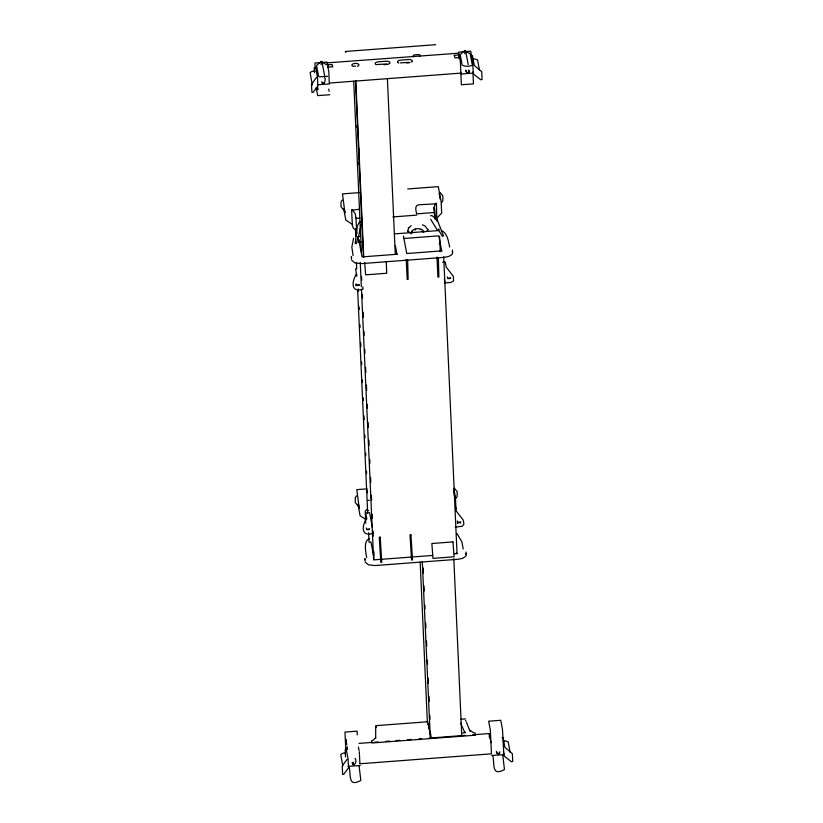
<?xml version="1.0" encoding="UTF-8"?>
<svg xmlns="http://www.w3.org/2000/svg" width="823" height="823" viewBox="0 0 823 823"><rect width="100%" height="100%" fill="white"/><g stroke="black" fill="none" stroke-linecap="round" stroke-linejoin="round"><path stroke-width="1.23" d="M375.669 738.56L375.71 725.68L428.011 721.73M458.678 53.197L327.112 62.857M359.867 763.775L491.434 753.827L490.971 742.603L489.294 733.55L472.69 734.805M356.76 125.775L356.904 127.544M358.416 162.645L358.561 164.415M471.198 56.406L471.27 55.727M332.718 66.972L332.091 64.492L327.698 64.739L328.223 67.527M359.414 284.521L357.11 285.344L355.999 283.791C354.785 287.906 357.501 283.894 359.24 285.632M369.589 528.675L367.284 529.498L366.173 527.934M411.058 233.228C411.737 227.652 421.849 227.179 424.102 231.88M415.09 230.162L415.564 229.144M452.485 250.069L452.496 253.628L451.786 254.688L448.792 256.447L444.41 257.342L361.441 263.617L354.867 262.887L351.688 260.161M450.644 277.618L448.35 278.452L447.239 276.888M460.818 521.772L458.524 522.595L457.413 521.041L457.516 523.315M466.055 552.007L466.065 555.566L465.355 556.626L462.351 558.395L457.969 559.28L375.01 565.555L368.437 564.825L365.258 562.099M466.713 71.93L465.808 70.089C465.067 73.113 469.902 73.823 469.141 70.521M497.318 753.189L496.413 751.348C495.672 754.362 500.507 755.072 499.746 751.769M353.571 238.207L351.843 247.106L353.098 255.634M322.698 82.475C323.367 86.436 326.721 79.245 324.447 77.125M360.968 224.823L358.293 238.248M358.046 236.273L356.462 243.546L355.186 243.526L357.223 226.407L359.507 221.891L360.783 221.901M436.807 221.14L436.447 203.446L435.861 203.178L433.772 207.725M439.245 243.927L439.41 243.382M366.76 518.017C361.451 526.123 361.184 537.326 373.158 533.294L373.056 531.02M375.761 727.655L376.471 727.1M460.88 72.29L460.859 73.113L329.282 83.061L328.819 71.848L327.143 62.785M408.537 228.125L407.724 231.592L407.704 231.026L411.047 233.197M352.069 210.174L359.569 209.258M435.779 44.679L345.331 51.468L345.783 52.518M342.275 200.051L341.01 201.944L340.959 206.727L343.788 210.246M441.56 202.633L442.815 200.73L442.877 195.946L440.038 192.438M356.585 495.796L355.32 497.689L355.269 502.472L358.098 505.991M455.87 498.368L457.125 496.475L457.187 491.691L454.347 488.183M316.464 77.372L311.444 84.553L311.999 92.485L313.028 92.423L317.863 85.973L317.472 77.197L315.621 67.393L314.149 67.712L314.571 72.609M347.1 759.32L342.255 765.946L342.635 774.453L343.664 774.381L348.51 767.921L348.108 759.145L346.257 749.341M355.052 758.384C358.056 761.645 352.398 768.415 353.242 762.335M375.617 737.429L373.56 740.021L371.636 740.751L371.903 743.004L475.375 735.186L475.108 732.933L473.482 732.717L470.005 730.289M460.314 54.534L464.604 50.779L470.18 53.783L472.052 63.69L472.906 64.348C471.908 66.838 464.944 66.745 462.207 65.243L460.355 55.45M436.787 218.177L441.663 213.095L441.149 201.738L438.299 186.646L407.735 188.961M433.896 208.373L434.904 218.949M426.602 231.551L427.991 229.494L428.022 230.059L425.141 226.058L422.394 224.802M457.66 522.924L459.409 522.44L460.736 523.068M411.202 225.646L408.517 228.197L408.475 227.632M447.712 278.606L450.284 278.565M366.647 529.652L369.218 529.611M470.972 55.789L472.412 55.542L474.285 65.439L481.712 71.683L482.072 79.502L480.745 79.749L473.637 74.193L473.174 71.745M345.228 749.424L345.485 756.985M369.362 538.828C363.128 540.567 365.906 552.984 366.667 557.572M430.604 215.76L431.838 215.554L437.095 219.515L443.566 235.995L442.332 236.201L438.134 229.36L439.369 229.154M420.399 229.566L421.51 229.452M462.824 733.159L464.985 731.894L465.036 733.026L460.561 723.036M319.766 62.641L314.931 63.011L315.158 67.98M322.194 62.466L327.029 62.095M458.596 52.147L463.442 51.777M465.859 51.602L470.694 51.232L472.731 61.962L473.225 73.103L461.127 74.019M328.202 67.075L332.122 66.776M386.687 63.999L377.222 64.492M409.041 62.311L400.462 62.898M384.146 64.647L386.707 64.451A3.529 1.636 -2.6 0 0 388.415 64.101M406.511 62.96L409.062 62.764A3.529 1.636 -2.6 0 0 409.957 62.641M314.695 71.076L312.287 71.262L310.096 72.547L312.339 84.944M472.515 59.143L474.912 58.968L477.525 59.884L479.521 70.449M327.667 76.272L319.643 76.817L318.542 76.107L316.69 66.313L316.649 65.398L320.939 61.643L326.515 64.647M329.56 83.967L317.431 84.728M329.797 94.717L317.699 95.633L316.207 87.742M359.167 192.633L342.491 193.889L344.94 212.828L344.24 209.145M359.846 218.157L356.02 218.445L355.207 213.671L352.141 209.505L351.616 209.865L352.398 225.841L353.365 228.197L355.31 229.792L356.071 233.835L356.709 233.783L355.989 217.869M392.88 216.922L416.736 215.122M357.748 236.664L360.279 236.479M394.412 233.897L438.659 230.553M358.067 241.952L361.914 241.664M404.216 238.464L438.824 235.851L441.663 250.83M397.324 254.235L362.048 256.899L358.735 239.4L358.849 241.869M442.023 250.861L406.747 253.525L403.445 236.026M442.712 262.198L445.243 262.002L446.2 267.084L453.236 276.168L453.648 280.828L450.922 282.433L445.027 282.937L444.338 279.264M367.058 488.862L356.801 489.634L359.25 508.573L358.314 503.655M368.323 512.739L365.793 512.935L366.667 519.272M455.201 527.09L462.073 526.309L463.863 524.467L463.411 520.321L456.374 511.237L455.417 506.155M361.472 289.274L373.601 559.311L374.239 559.259M456.281 553.056L457.032 553.601L454.471 553.786M432.682 555.443L373.714 559.897L373.601 559.311M460.931 719.24L465.54 718.89M427.538 724.158L428.176 724.106M346.185 739.404L346.709 744.836M359.003 743.395L371.78 742.428M374.331 742.243L378.169 741.945M385.833 741.369L389.66 741.081M396.048 740.597L399.885 740.309M407.55 739.723L411.377 739.435M419.041 738.859L421.592 738.663M429.256 738.087L461.754 735.618L453.812 558.694M462.475 735.577L465.026 735.381M502.03 737.562L503.048 737.49L504.921 747.387L512.359 753.683L512.708 761.501L511.381 761.697L504.273 756.142L503.347 751.245M345.331 753.024L342.924 753.21L340.732 754.496L342.759 765.719M503.151 741.091L505.548 740.916L508.172 741.842L510.157 752.397M348.078 766.408L360.176 765.493M491.743 755.545L503.841 754.629L502.462 729.312L500.754 720.29L488.656 721.205L490.364 730.227L490.92 742.696M322.493 82.825L324.097 82.712M355.659 66.19L353.859 66.107M368.076 500.302L369.352 500.312M441.323 230.553C447.342 232.724 448.525 241.643 449.656 247.085M421.88 231.397L423.588 232.004M412.374 231.767L411.551 231.438L411.665 233.814M368.55 510.61L366.554 509.746L365.217 511.165L365.7 523.274M352.789 224.669L345.794 220.019L343.705 208.949M366.101 519.745L360.104 515.764L358.005 504.694M430.686 219.319L437.61 230.605M468.863 72.373L468.524 70.048M499.468 753.621L499.191 752.695M456.858 533.366L461.847 541.75L463.226 549.023M435.984 203.826L418.742 204.783C414.103 205.205 416.068 211.11 416.695 213.857L434.575 212.499L434.554 211.933M353.098 764.083L352.223 762.355M466.363 722.018L470.056 731.431M321.711 81.662L322.369 83.442M352.316 762.921L352.974 764.701M458.72 52.837L460.386 61.9L461.364 84.769L473.462 83.853L472.958 72.64M420.142 56.417L419.771 54.997A1.924 0.741 -2.9 0 0 417.94 54.596L414.813 54.832A1.924 0.741 -2.9 0 0 413.187 55.676L413.434 56.818M468.215 64.595L465.551 50.512L464.81 50.563L464.789 53.742M452.393 251.457L452.599 252.538M439.122 193.271L440.284 199.413M453.843 488.944L455.458 497.483L455.963 508.84M465.962 553.395L466.168 554.476M453.895 491.475L454.924 498.625M502.73 754.712L504.468 769.546C491.115 776.922 494.901 763.857 492.689 755.205M395.379 245.83L396.974 254.286M359.106 149.786L358.993 148.984M362.254 219.895L362.141 219.083M356.513 232.333L356.74 233.506M328.727 89.079L329.159 91.332M324.54 75.449L321.886 61.375L321.145 61.427L321.124 64.595M351.575 257.692L351.37 256.622L351.483 259.091M317.39 87.567L317.822 89.789L317.75 87.382M428.125 722.975L430.81 737.192L430.645 733.344M428.402 725.32L429.092 728.952M430.316 737.994L422.281 561.584M369.578 512.647L372.356 527.348M374.002 558.035L370.988 542.059L369.074 542.203L368.56 532.656M365.145 559.63L364.939 558.56L365.052 561.029M358.416 747.089L359.065 750.504M359.065 765.575L360.824 780.41C347.553 787.776 351.174 774.71 349.014 766.069M347.018 747.233L347.419 749.341L347.378 747.037M316.269 71.148L316.371 71.796M346.421 744.054L346.298 742.758M359.281 751.646L359.908 763.415M458.74 54.822L458.895 58.268M489.274 734.373L489.428 737.83M443.7 256.683L457.032 553.601M439.585 236.386L440.274 251.745M438.381 257.506L438.875 277.012L437.918 277.094L436.982 257.095M435.521 219.227L434.431 207.849L434.595 211.521M423.207 567.952L423.444 573.075M424.02 585.904L424.246 591.027M424.884 605.131L425.049 608.979M425.686 623.083L425.913 628.206M426.489 641.035L426.726 646.158M427.353 660.262L427.528 664.11M428.166 678.214L428.392 683.337M428.968 696.165L429.205 701.289M429.832 715.393L430.007 719.24M407.642 259.831L408.136 279.336L407.179 279.409L406.233 259.42M420.172 562.171L427.374 722.429M387.407 78.946L395.246 253.556M386.234 261.467L386.738 273.246L365.638 274.841L364.682 262.506M355.814 80.551L363.766 257.476M355.505 81.354L363.406 257.002M353.715 81.158L361.379 251.879M362.881 286.867L362.984 289.14C351.01 293.173 351.277 281.97 356.585 273.864L356.688 276.137L355.618 268.782M361.534 276.425L361.698 280.262M362.336 294.346L362.511 298.183M363.138 312.256L363.375 317.38M364.003 331.453L364.178 335.3M364.805 349.374L364.98 353.211M365.618 367.295L365.844 372.408M366.42 385.205L366.647 390.328M367.284 404.402L367.449 408.249M368.087 422.322L368.313 427.446M368.889 440.243L369.116 445.356M369.753 459.44L369.928 463.277M370.556 477.35L370.792 482.473M371.358 495.271L371.595 500.394M372.222 514.468L372.397 518.305M373.035 532.388L373.2 536.226M373.889 551.585L374.064 555.422M360.258 262.393L361.348 286.713M355.608 228.619L355.958 236.314M358.324 288.924L358.437 291.486M359.126 306.886L359.24 309.448M359.929 324.848L360.052 327.41M360.741 342.81L360.916 346.658M361.606 362.048L361.719 364.62M362.408 380.01L362.531 382.582M363.221 397.972L363.334 400.544M364.023 415.944L364.198 419.792M364.887 435.182L365.001 437.754M365.7 453.144L365.813 455.716M366.502 471.106L366.616 473.678M367.367 490.354L367.48 492.915M356.431 262.619L356.709 269.018M357.635 289.501L367.696 513.459M357.254 734.877L357.089 731.153L344.991 732.069L345.825 750.699M353.108 66.365A3.529 1.636 -2.6 0 1 352.882 63.968A3.529 1.636 -2.6 0 1 358.077 63.885A3.529 1.636 -2.6 0 1 357.398 66.303M389.598 63.412A3.529 1.636 -2.6 0 1 389.094 63.793M389.876 63.001A3.529 1.636 -2.6 0 0 386.09 61.221L378.426 61.797A3.529 1.636 -2.6 0 0 375.37 63.042A3.529 1.636 -2.6 0 0 376.471 64.75M411.953 61.725A3.529 1.636 -2.6 0 1 411.459 62.095M412.23 61.303A3.529 1.636 -2.6 0 0 408.455 59.523L400.791 60.11A3.529 1.636 -2.6 0 0 397.581 61.992M398.826 63.052A3.529 1.636 -2.6 0 1 397.776 62.394M465.427 720.495A1.296 0.597 -2.6 0 1 465.911 720.845M454.306 55.388L454.944 57.867L459.337 57.62L458.802 54.822L454.306 55.388M380.216 537.172L379.259 537.244L380.812 562.346L381.769 562.274L380.216 537.172M410.965 534.847L410.008 534.919L411.562 560.021L412.518 559.949L410.965 534.847M452.969 541.915L431.869 543.509L432.96 558.385L454.059 556.79L452.969 541.915"/></g></svg>
